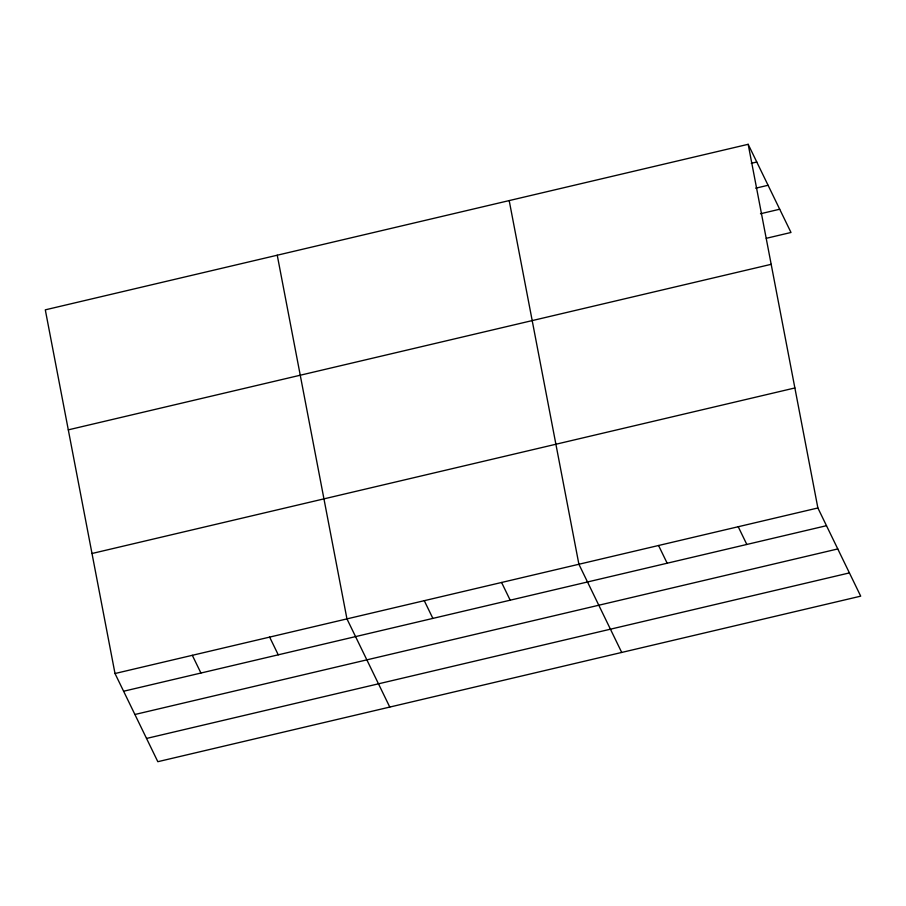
<?xml version="1.0" encoding="UTF-8"?>
<svg xmlns="http://www.w3.org/2000/svg" width="906" height="906" viewBox="0 0 906 906"><rect width="100%" height="100%" fill="white"/><g stroke="black" fill="none" stroke-linecap="round" stroke-linejoin="round"><path stroke-width="1.36" d="M748.175 144.303L45.3 309.841L115.005 673.52L157.825 761.697L860.7 596.159L817.88 507.972L748.175 144.303L790.995 232.48L766.272 238.312M751.278 163.318L756.782 162.027M755.706 188.188L768.073 185.277M760.474 213.759L779.704 209.229M68.301 429.852L771.176 264.314M92.004 553.498L794.879 387.961M115.005 673.52L817.88 507.972M123.612 691.244L826.487 525.695M134.903 714.494L837.778 548.945M146.534 738.447L849.409 572.909M738.22 526.737L746.827 544.461M658.56 545.491L667.167 563.215M621.72 652.445L578.9 564.257L509.195 200.588M501.584 582.467L510.191 600.191M424.268 600.678L432.875 618.402M389.773 707.076L346.953 618.889L277.247 255.209M269.637 637.099L278.244 654.823M192.321 655.31L200.928 673.033"/></g></svg>
